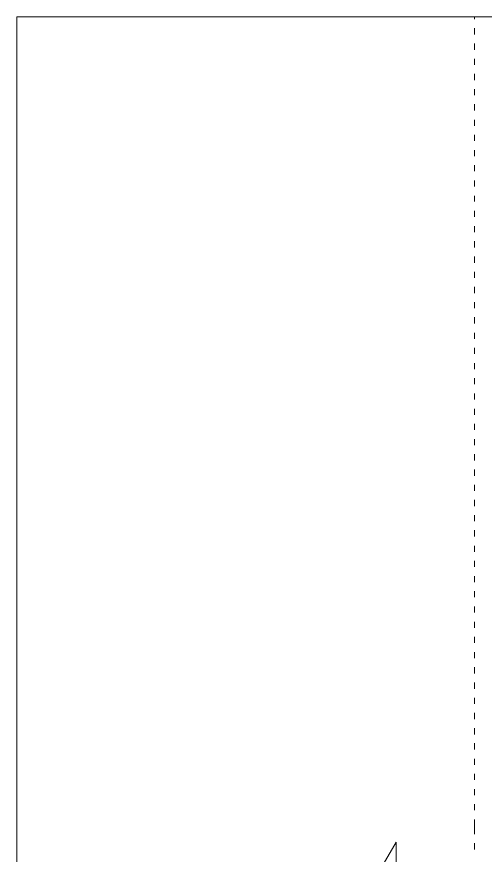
# Model space of a CAD drawing. Header units: millimetres. Extents: x 207 to 4295, y 182 to 3002.
# Drawn here: x 207 to 1132, y 1349 to 3002 of the extents above; entities that cross this region are included whole.
import ezdxf

# ---------------------------------------------------------------- set-up
doc = ezdxf.new("R2010")
doc.units = ezdxf.units.MM
doc.layers.add('PDF_0', color=7, linetype='Continuous')

msp = doc.modelspace()

# ---------------------------------------------------------------- linework, layer by layer
at = {"layer": 'PDF_0', "lineweight": 20}
msp.add_lwpolyline([(207.4, 3001.8), (4295.2, 3001.8), (4295.2, 181.6), (207.4, 181.6)], close=True, dxfattribs=at)
for points in [[(1110.5, 3001.8), (1110.5, 2997.2)], [(1110.5, 2979.1), (1110.5, 2966.8)], [(1110.5, 2949.1), (1110.5, 2936.8)], [(1110.5, 2919.1), (1110.5, 2906.9)], [(1110.5, 2889.2), (1110.5, 2876.9)], [(1110.5, 2859.2), (1110.5, 2846.9)], [(1110.5, 2829.2), (1110.5, 2817)], [(1110.5, 2798.8), (1110.5, 2787)], [(1110.5, 2768.8), (1110.5, 2757)], [(1110.5, 2738.9), (1110.5, 2727.1)], [(1110.5, 2708.9), (1110.5, 2697.1)], [(1110.5, 2678.9), (1110.5, 2667.1)], [(1110.5, 2649), (1110.5, 2637.2)], [(1110.5, 2619), (1110.5, 2607.2)], [(1110.5, 2589), (1110.5, 2577.2)], [(1110.5, 2559.1), (1110.5, 2546.8)], [(1110.5, 2529.1), (1110.5, 2516.8)], [(1110.5, 2499.1), (1110.5, 2486.9)], [(1110.5, 2469.2), (1110.5, 2456.9)], [(1110.5, 2439.2), (1110.5, 2426.9)], [(1110.5, 2409.2), (1110.5, 2397)], [(1110.5, 2378.8), (1110.5, 2367)], [(1110.5, 2348.8), (1110.5, 2337)], [(1110.5, 2318.9), (1110.5, 2307.1)], [(1110.5, 2288.9), (1110.5, 2277.1)], [(1110.5, 2258.9), (1110.5, 2247.1)], [(1110.5, 2229), (1110.5, 2217.1)], [(1110.5, 2199), (1110.5, 2187.2)], [(1110.5, 2169), (1110.5, 2157.2)], [(1110.5, 2139.1), (1110.5, 2126.8)], [(1110.5, 2109.1), (1110.5, 2096.8)], [(1110.5, 2079.1), (1110.5, 2066.9)], [(1110.5, 2049.1), (1110.5, 2036.9)], [(1110.5, 2019.2), (1110.5, 2006.9)], [(1110.5, 1989.2), (1110.5, 1977)], [(1110.5, 1958.8), (1110.5, 1947)], [(1110.5, 1928.8), (1110.5, 1917)], [(1110.5, 1898.9), (1110.5, 1887.1)], [(1110.5, 1868.9), (1110.5, 1857.1)], [(1110.5, 1838.9), (1110.5, 1827.1)], [(1110.5, 1809), (1110.5, 1797.1)], [(1110.5, 1779), (1110.5, 1767.2)], [(1110.5, 1749), (1110.5, 1737.2)], [(1110.5, 1719.1), (1110.5, 1706.8)], [(1110.5, 1689.1), (1110.5, 1676.8)], [(1110.5, 1659.1), (1110.5, 1646.9)], [(1110.5, 1629.1), (1110.5, 1616.9)], [(1110.5, 1599.2), (1110.5, 1586.9)], [(1110.5, 1569.2), (1110.5, 1557)], [(1110.5, 1538.8), (1110.5, 1527)], [(1110.5, 1508.8), (1110.5, 1497)], [(1110.5, 1478.9), (1110.5, 1467.1)], [(1110.5, 1448.9), (1110.5, 1437.1)], [(1110.5, 1418.9), (1110.5, 1406.2), (1110.5, 1389.9)], [(956.1, 944.4), (956.1, 1374.4), (888.9, 1259.5)], [(1110.5, 1372.2), (1110.5, 1359.9)]]:
    msp.add_lwpolyline(points, dxfattribs=at)

doc.saveas('drawing.dxf')
